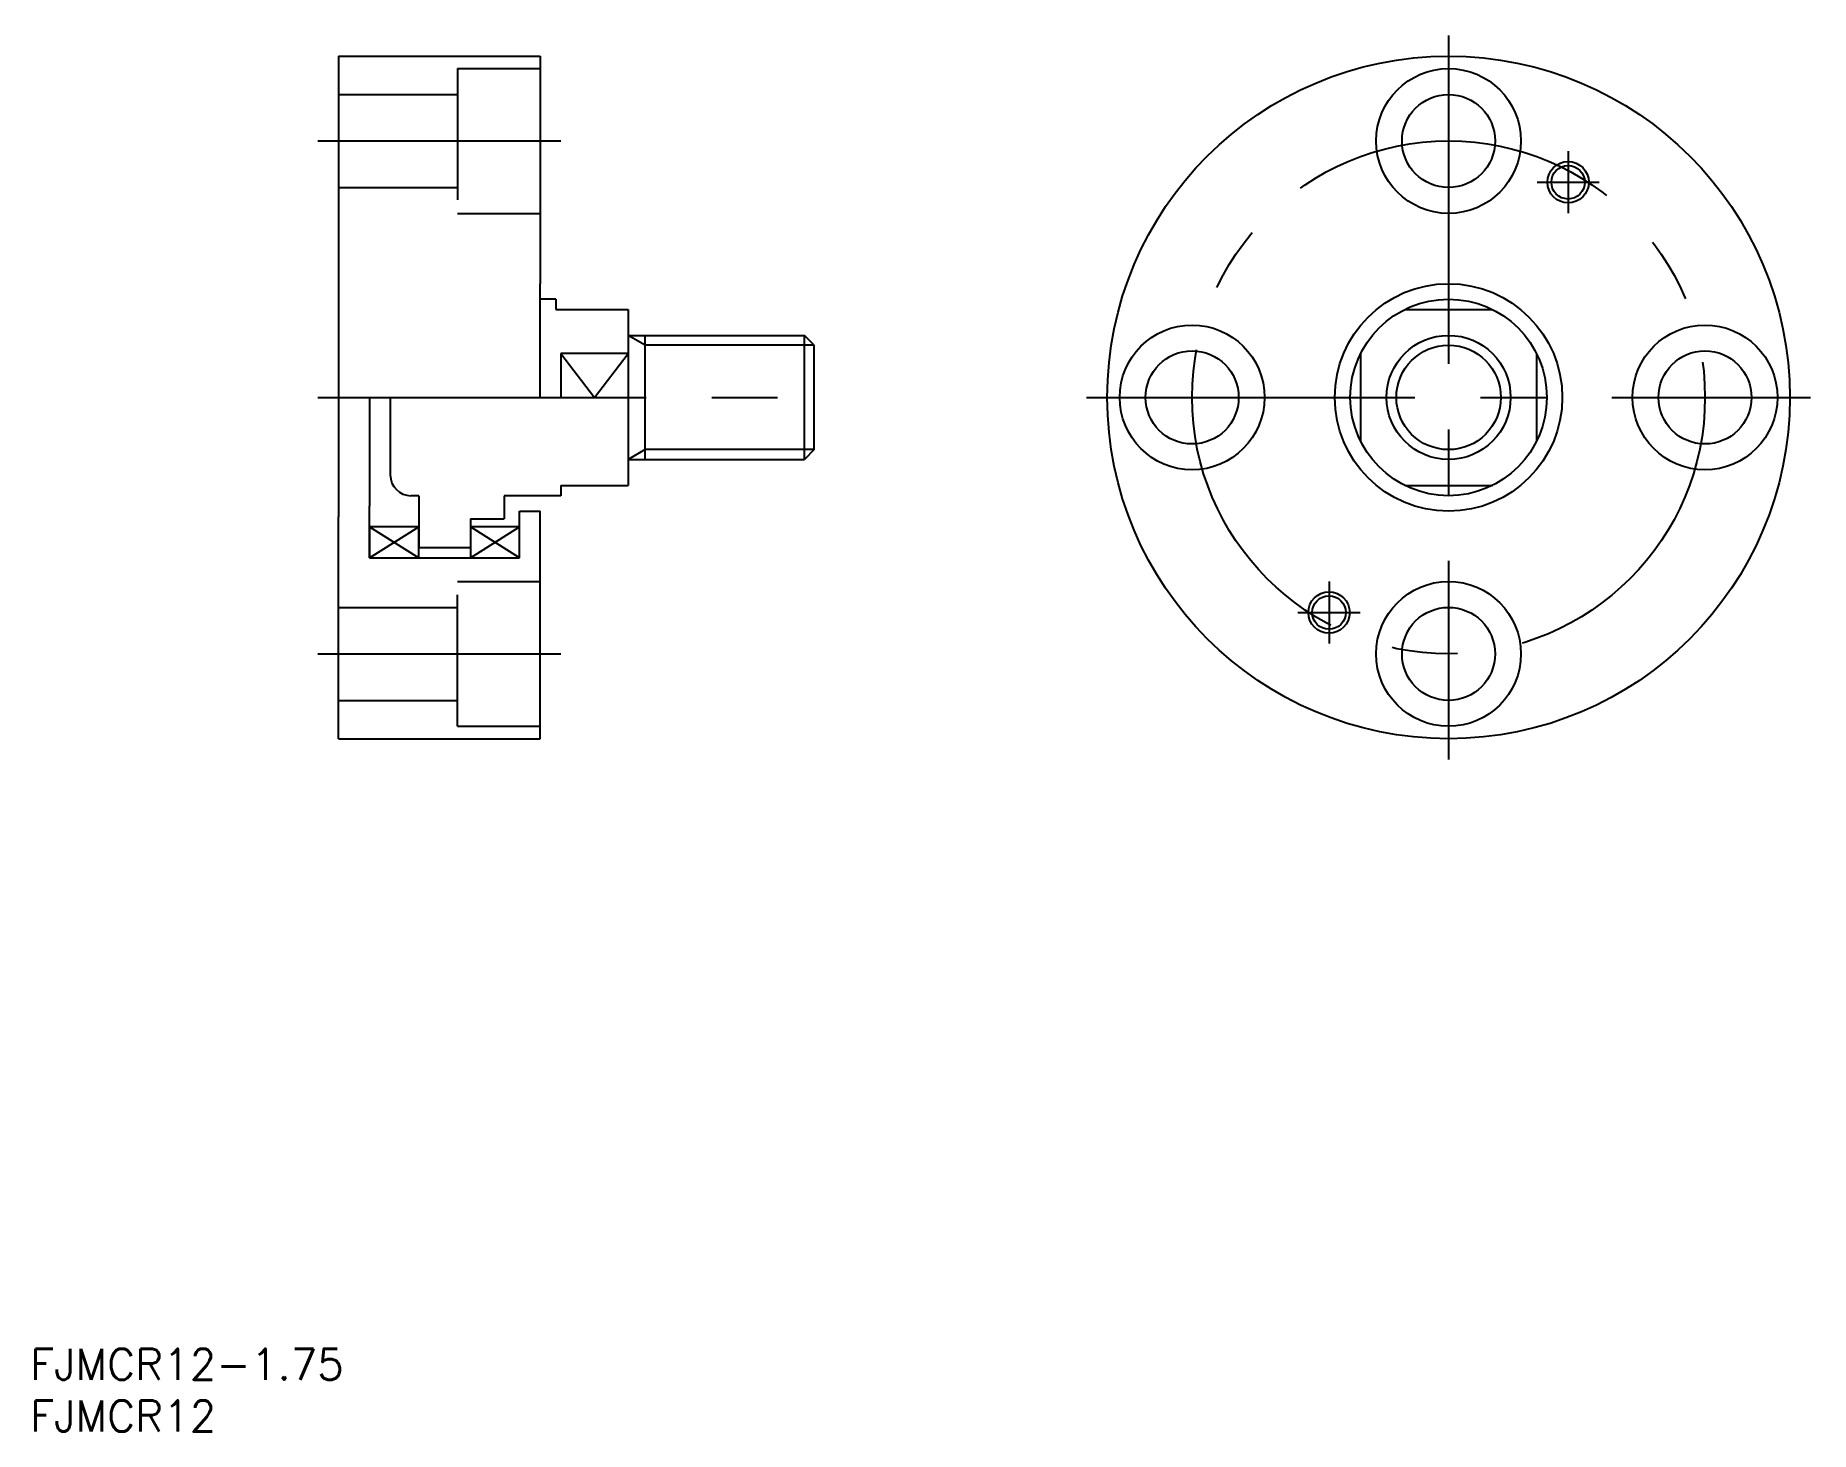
# Model space of a CAD drawing. Extents: x 48 to 220, y 8 to 143.
import ezdxf
from ezdxf.enums import TextEntityAlignment as Align

# ---------------------------------------------------------------- set-up
doc = ezdxf.new("R2010")
doc.units = 0
doc.linetypes.add('CENTER', pattern=[50.8, 31.75, -6.35, 6.35, -6.35])
doc.linetypes.add('DASHED', pattern=[19.05, 12.7, -6.35])
doc.layers.get('0').update_dxf_attribs({"linetype": 'CONTINUOUS'})
doc.layers.add('CENTER', color=1, linetype='CENTER')
doc.styles.get("Standard").update_dxf_attribs({"font": 'txt.shx', "bigfont": 'bigfont.shx'})

msp = doc.modelspace()

# ---------------------------------------------------------------- linework, layer by layer
at = {"color": 7, "linetype": 'CONTINUOUS'}
for p, q in [((77.51, 141.44), (97.01, 141.44)), ((77.51, 141.44), (77.51, 122.49)), ((97.01, 141.44), (97.01, 119.44)), ((77.51, 122.49), (77.51, 96.89)), ((97.01, 108.44), (97.01, 119.44)), ((98.51, 117.94), (97.01, 117.94)), ((98.51, 117.94), (98.51, 116.94)), ((98.51, 116.94), (105.51, 116.94)), ((105.51, 116.94), (105.51, 108.44)), ((180.61, 116.94), (189.1, 116.94)), ((105.51, 114.44), (122.56, 114.44)), ((107.15, 102.44), (107.15, 114.44)), ((123.51, 113.49), (122.56, 114.44)), ((122.56, 102.44), (122.56, 114.44)), ((123.51, 103.39), (123.51, 113.49)), ((105.51, 112.68), (99.01, 112.68)), ((99.01, 112.68), (102.26, 108.44)), ((99.01, 112.68), (99.01, 108.44)), ((102.26, 108.44), (105.51, 112.68)), ((176.35, 112.68), (176.35, 104.2)), ((193.35, 112.68), (193.35, 104.2)), ((80.51, 108.44), (80.51, 97.94)), ((82.51, 108.44), (82.51, 100.94)), ((105.51, 108.44), (105.51, 99.94)), ((123.51, 103.39), (122.56, 102.44)), ((105.51, 102.44), (122.56, 102.44)), ((99.01, 99.94), (99.01, 98.94)), ((99.01, 99.94), (105.51, 99.94)), ((180.61, 99.94), (189.1, 99.94)), ((80.51, 92.94), (80.51, 97.94)), ((85.26, 98.94), (84.51, 98.94)), ((85.26, 98.94), (85.26, 93.94)), ((93.51, 98.94), (93.51, 96.69)), ((99.01, 98.94), (93.51, 98.94)), ((77.51, 75.44), (77.51, 96.89)), ((90.26, 96.69), (90.26, 93.94)), ((90.26, 96.69), (93.51, 96.69)), ((95.01, 97.44), (97.01, 97.44)), ((95.01, 92.94), (95.01, 97.44)), ((97.01, 75.44), (97.01, 97.44)), ((80.51, 95.94), (80.51, 92.94)), ((85.26, 95.94), (80.51, 95.94)), ((80.51, 92.94), (85.26, 95.94)), ((80.51, 95.94), (85.26, 92.94)), ((85.26, 92.94), (85.26, 95.94)), ((90.26, 95.94), (90.26, 92.94)), ((95.01, 95.94), (90.26, 95.94)), ((90.26, 92.94), (95.01, 95.94)), ((95.01, 92.94), (90.26, 95.94)), ((95.01, 92.94), (95.01, 95.94)), ((80.51, 92.94), (95.01, 92.94)), ((80.51, 92.94), (85.26, 92.94)), ((85.26, 93.94), (90.26, 93.94)), ((90.26, 92.94), (95.01, 92.94)), ((77.51, 75.44), (97.01, 75.44))]:
    msp.add_line(p, q, dxfattribs=at)
at = {"color": 3, "linetype": 'DASHED'}
for p, q in [((89.01, 140.24), (97.01, 140.24)), ((89.01, 140.24), (89.01, 126.24)), ((77.51, 137.74), (89.01, 137.74)), ((77.51, 128.74), (89.01, 128.74)), ((89.01, 126.24), (97.01, 126.24)), ((89.01, 90.64), (97.01, 90.64)), ((89.01, 76.64), (89.01, 90.64)), ((77.51, 88.14), (89.01, 88.14)), ((77.51, 79.14), (89.01, 79.14)), ((89.01, 76.64), (97.01, 76.64))]:
    msp.add_line(p, q, dxfattribs=at)
at = {"color": 3, "linetype": 'CONTINUOUS'}
for p, q in [((107.15, 113.49), (105.51, 114.44)), ((123.51, 113.49), (107.15, 113.49)), ((107.15, 103.39), (105.51, 102.44)), ((123.51, 103.39), (107.15, 103.39))]:
    msp.add_line(p, q, dxfattribs=at)
at = {"color": 7, "linetype": 'CONTINUOUS'}
for centre, radius in [((184.85, 108.44), 33), ((184.85, 133.24), 7), ((184.85, 133.24), 4.5), ((196.41, 129.25), 1.62), ((184.85, 108.44), 11), ((184.85, 108.44), 9.5), ((160.05, 108.44), 7), ((209.65, 108.44), 7), ((184.85, 108.44), 6), ((160.05, 108.44), 4.5), ((209.65, 108.44), 4.5), ((184.85, 83.64), 7), ((173.29, 87.64), 1.62), ((184.85, 83.64), 4.5)]:
    msp.add_circle(centre, radius, dxfattribs=at)
at = {"color": 3, "linetype": 'CONTINUOUS'}
for centre, radius in [((196.41, 129.25), 2), ((184.85, 108.44), 5.05), ((173.29, 87.64), 2)]:
    msp.add_circle(centre, radius, dxfattribs=at)
at = {"color": 7, "linetype": 'CONTINUOUS'}
msp.add_arc((84.51, 100.94), 2, 180, 270, dxfattribs=at)
at = {"layer": 'CENTER', "color": 1, "linetype": 'CENTER'}
for p, q in [((184.85, 143.44), (184.85, 73.44)), ((75.51, 133.24), (99.01, 133.24)), ((196.41, 132.25), (196.41, 126.25)), ((193.41, 129.25), (199.41, 129.25)), ((75.51, 108.44), (125.51, 108.44)), ((149.85, 108.44), (219.85, 108.44)), ((173.29, 90.64), (173.29, 84.64)), ((170.29, 87.64), (176.29, 87.64)), ((75.51, 83.64), (99.01, 83.64))]:
    msp.add_line(p, q, dxfattribs=at)
msp.add_circle((184.85, 108.44), 24.8, dxfattribs=at)

# ---------------------------------------------------------------- texts
at = {"color": 7, "linetype": 'CONTINUOUS'}
for s, p in [('FJMCR12-1.75', (47.68, 14.94)), ('FJMCR12', (47.68, 9.94))]:
    msp.add_text(s, height=3, dxfattribs=at).set_placement(p, align=Align.MIDDLE_LEFT)

doc.saveas('drawing.dxf')
